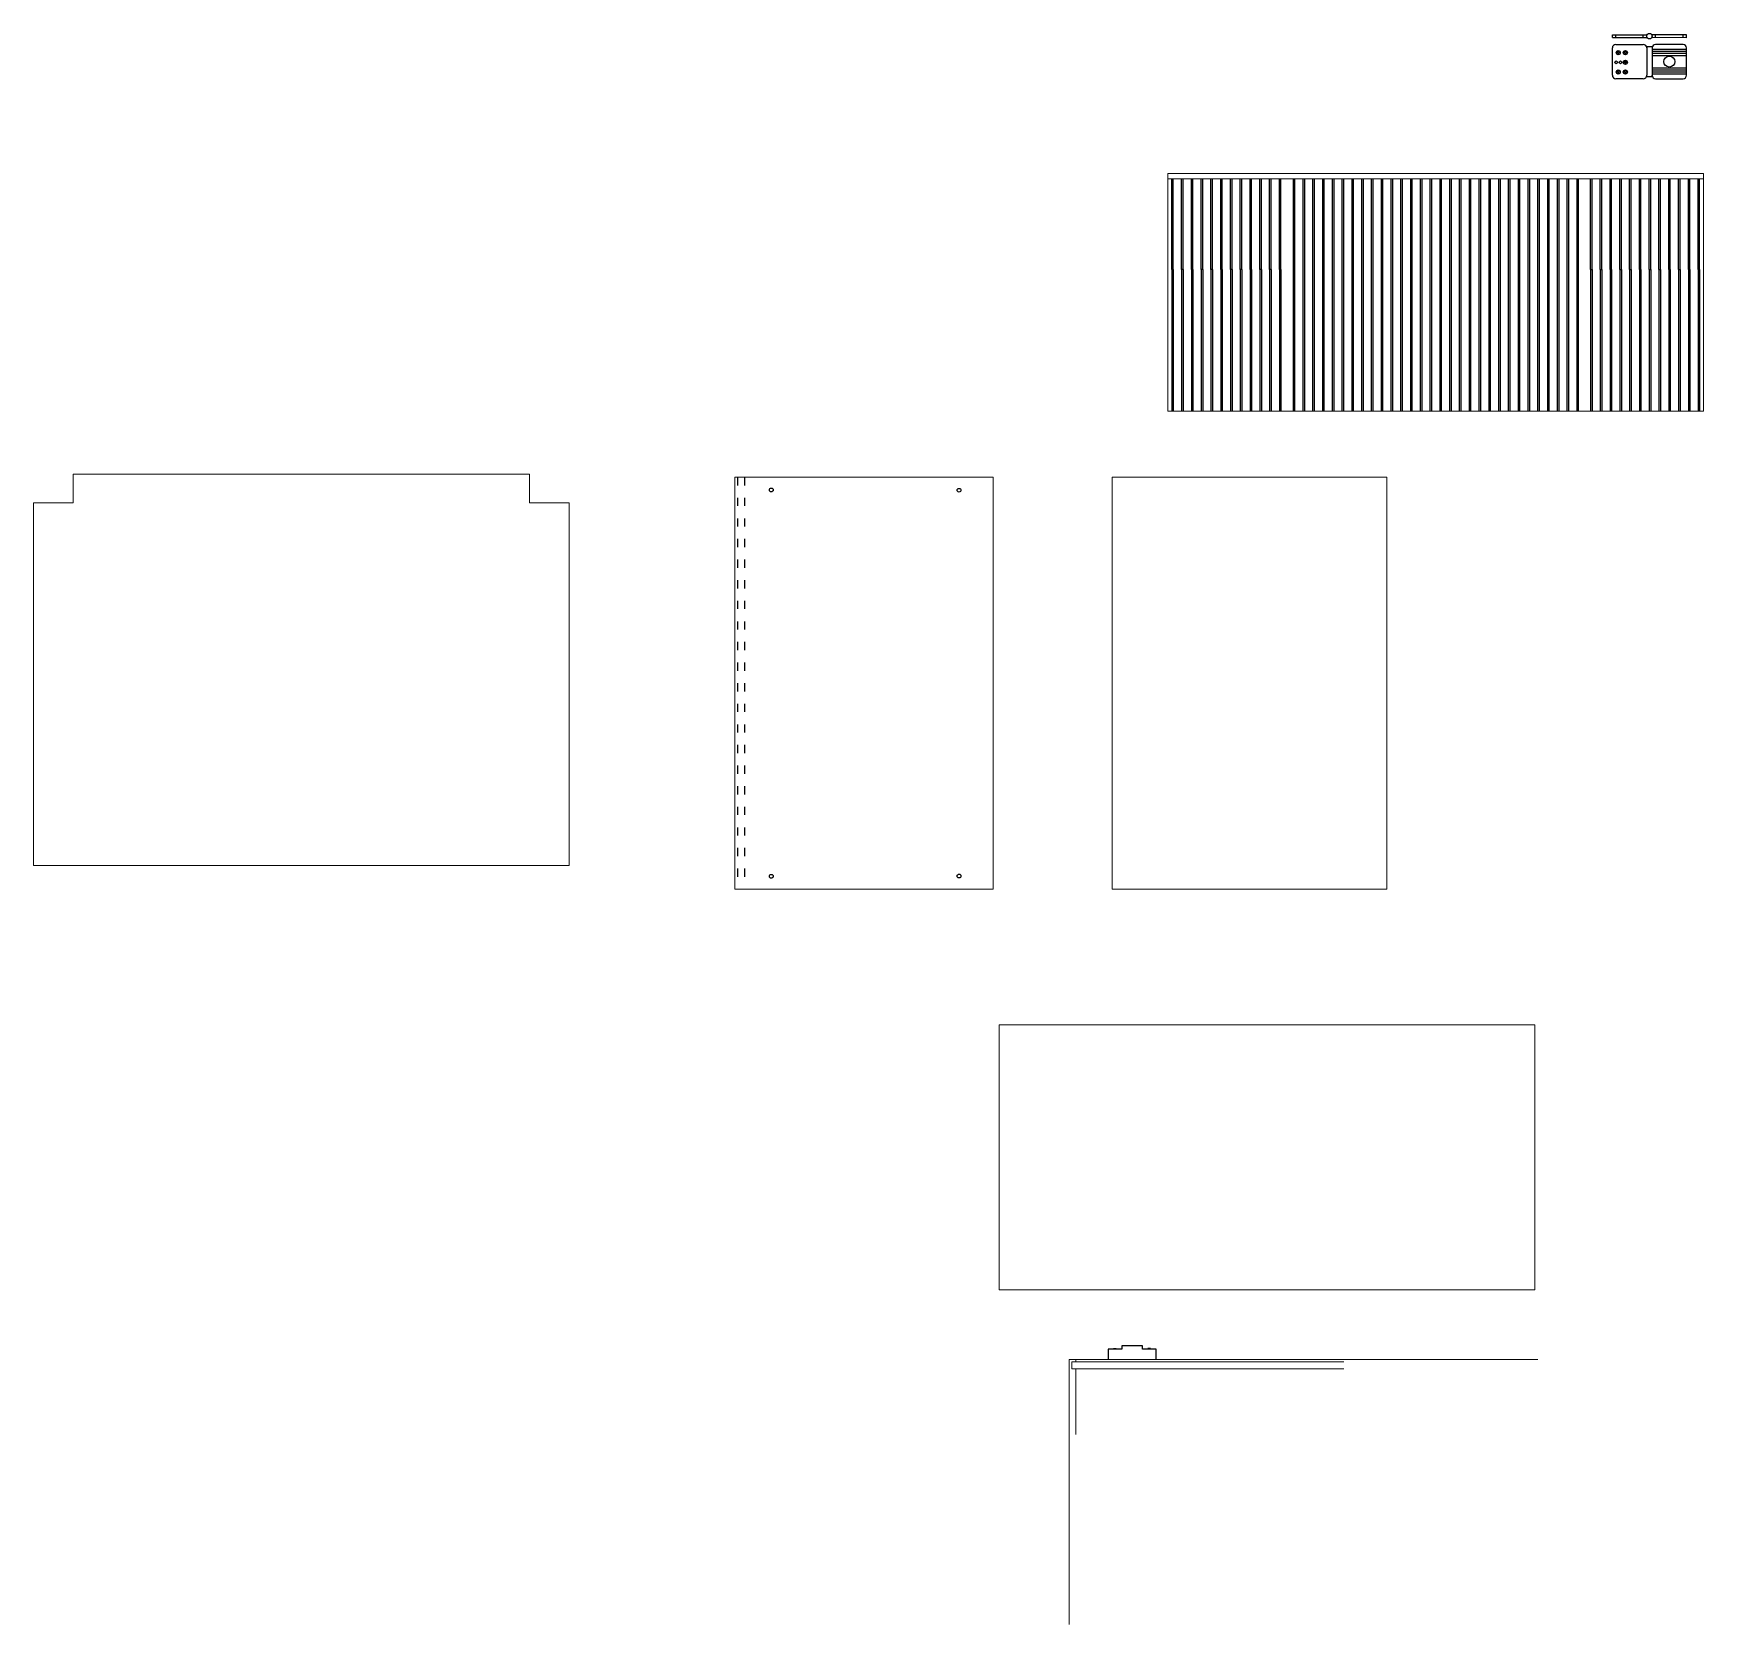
# Model space of a CAD drawing. Header units: millimetres. Extents: x -348 to 174, y -127 to 108.
# Drawn here: x -348.1 to -104.9, y -126.6 to 105.1 of the extents above; entities that cross this region are included whole.
import ezdxf

# ---------------------------------------------------------------- set-up
doc = ezdxf.new("R2010")
doc.units = ezdxf.units.MM
doc.linetypes.add('ACAD_ISO03W100', pattern=[30, 12, -18])
doc.layers.add('A-FURN', color=8, linetype='Continuous', lineweight=18)
doc.layers.add('COSTR', color=9, linetype='Continuous')

msp = doc.modelspace()

# ---------------------------------------------------------------- linework, layer by layer
at = {"layer": 'A-FURN'}
for p, q in [((-182.93, 84.68), (-104.93, 84.68)), ((-182.93, 84.68), (-182.93, 50.08)), ((-104.93, 83.92), (-182.93, 83.92)), ((-104.93, 50.08), (-104.93, 84.68)), ((-182.93, 50.08), (-104.93, 50.08)), ((-342.27, 36.73), (-342.27, 40.92)), ((-342.27, 40.92), (-275.87, 40.92)), ((-275.87, 36.73), (-275.87, 40.92)), ((-208.37, 40.48), (-245.97, 40.48)), ((-245.97, 40.48), (-245.97, -19.52)), ((-208.37, -19.52), (-208.37, 40.48)), ((-191.04, 40.48), (-191.04, -19.52)), ((-191.04, 40.48), (-151.04, 40.48)), ((-151.04, 40.48), (-151.04, -19.52)), ((-348.07, 36.73), (-342.27, 36.73)), ((-348.07, 36.73), (-348.07, -16.08)), ((-270.07, 36.73), (-275.87, 36.73)), ((-270.07, 36.73), (-270.07, -16.08)), ((-348.07, -16.08), (-270.07, -16.08)), ((-245.97, -19.52), (-208.37, -19.52)), ((-191.04, -19.52), (-151.04, -19.52)), ((-207.5, -39.26), (-129.5, -39.26)), ((-207.5, -39.26), (-207.5, -77.86)), ((-129.5, -39.26), (-129.5, -77.86)), ((-207.5, -77.86), (-129.5, -77.86)), ((-197.3, -88.02), (-197.3, -126.62)), ((-197.3, -88.02), (-185.54, -88.02)), ((-196.3, -88.38), (-196.9, -88.38)), ((-196.9, -88.38), (-196.9, -89.38)), ((-196.9, -89.38), (-196.3, -89.38)), ((-196.3, -88.02), (-196.3, -88.38)), ((-196.3, -88.38), (-157.3, -88.38)), ((-196.3, -89.38), (-196.3, -98.95)), ((-196.3, -89.38), (-157.31, -89.38)), ((-185.54, -88.02), (-129.07, -88.02))]:
    msp.add_line(p, q, dxfattribs=at)
at = {"layer": 'COSTR'}
for p, q in [((-118.21, 104.9), (-113.16, 104.9)), ((-118.21, 104.5), (-118.21, 104.9)), ((-117.71, 104.5), (-117.71, 104.9)), ((-113.71, 104.5), (-113.71, 104.9)), ((-113.21, 104.5), (-113.21, 104.9)), ((-107.41, 104.9), (-112.46, 104.9)), ((-112.41, 104.5), (-112.41, 104.9)), ((-111.91, 104.5), (-111.91, 104.9)), ((-107.91, 104.48), (-107.91, 104.9)), ((-107.41, 104.48), (-107.41, 104.9)), ((-118.21, 104.5), (-113.16, 104.5)), ((-118.21, 99), (-118.21, 103)), ((-117.71, 103.5), (-113.71, 103.5)), ((-117.4, 102.33), (-117.37, 102.59)), ((-117.4, 102.24), (-117.37, 101.99)), ((-117.33, 101.99), (-117.3, 102.24)), ((-117.32, 102.59), (-117.3, 102.33)), ((-116.37, 102.33), (-116.34, 102.59)), ((-116.37, 102.24), (-116.34, 101.99)), ((-116.3, 102.59), (-116.27, 102.33)), ((-116.3, 101.99), (-116.27, 102.24)), ((-113.21, 103.18), (-112.41, 103.18)), ((-113.21, 103.18), (-113.21, 103)), ((-113.21, 103), (-113.21, 99)), ((-107.41, 104.48), (-112.46, 104.5)), ((-112.41, 103.18), (-112.41, 103)), ((-112.41, 103), (-112.41, 99)), ((-112.41, 102.8), (-107.41, 102.8)), ((-112.41, 102.5), (-107.41, 102.5)), ((-112.41, 102.2), (-107.41, 102.2)), ((-107.91, 103.5), (-111.91, 103.5)), ((-107.41, 99), (-107.41, 103)), ((-117.4, 99.53), (-117.37, 99.78)), ((-117.32, 99.78), (-117.3, 99.53)), ((-116.37, 100.93), (-116.34, 101.18)), ((-116.37, 100.84), (-116.34, 100.59)), ((-116.37, 99.53), (-116.34, 99.78)), ((-116.3, 101.18), (-116.27, 100.93)), ((-116.3, 100.59), (-116.27, 100.84)), ((-116.3, 99.78), (-116.27, 99.53)), ((-112.41, 101.9), (-107.41, 101.9)), ((-112.41, 100.1), (-107.41, 100.1)), ((-112.41, 99.8), (-107.41, 99.8)), ((-113.71, 98.5), (-117.71, 98.5)), ((-117.4, 99.44), (-117.37, 99.18)), ((-117.33, 99.18), (-117.3, 99.44)), ((-116.37, 99.44), (-116.34, 99.18)), ((-116.3, 99.18), (-116.27, 99.44)), ((-113.21, 98.82), (-113.21, 99)), ((-113.21, 98.82), (-112.41, 98.82)), ((-112.41, 99.5), (-107.41, 99.5)), ((-112.41, 99.2), (-107.41, 99.2)), ((-112.41, 98.82), (-112.41, 99)), ((-111.91, 98.5), (-107.91, 98.5)), ((-182.35, 70.73), (-182.35, 83.92)), ((-182.13, 70.73), (-182.13, 83.92)), ((-180.93, 70.73), (-180.93, 83.92)), ((-180.7, 70.73), (-180.7, 83.92)), ((-179.5, 70.73), (-179.5, 83.92)), ((-179.28, 70.73), (-179.28, 83.92)), ((-178.08, 70.73), (-178.08, 83.92)), ((-177.85, 70.73), (-177.85, 83.92)), ((-176.65, 70.73), (-176.65, 83.92)), ((-176.43, 70.73), (-176.43, 83.92)), ((-175.23, 70.73), (-175.23, 83.92)), ((-175, 70.73), (-175, 83.92)), ((-173.8, 70.73), (-173.8, 83.92)), ((-173.58, 70.73), (-173.58, 83.92)), ((-172.38, 70.73), (-172.38, 83.92)), ((-172.16, 70.73), (-172.16, 83.92)), ((-170.96, 70.73), (-170.96, 83.92)), ((-170.73, 70.73), (-170.73, 83.92)), ((-169.53, 70.73), (-169.53, 83.92)), ((-169.31, 70.73), (-169.31, 83.92)), ((-168.11, 70.73), (-168.11, 83.92)), ((-167.88, 70.73), (-167.88, 83.92)), ((-166.68, 70.73), (-166.68, 83.92)), ((-166.46, 70.73), (-166.46, 83.92)), ((-164.65, 50.08), (-164.65, 83.92)), ((-164.43, 50.08), (-164.43, 83.92)), ((-163.23, 50.08), (-163.23, 83.92)), ((-163, 50.08), (-163, 83.92)), ((-161.8, 50.08), (-161.8, 83.92)), ((-161.58, 50.08), (-161.58, 83.92)), ((-160.38, 50.08), (-160.38, 83.92)), ((-160.15, 50.08), (-160.15, 83.92)), ((-158.95, 50.08), (-158.95, 83.92)), ((-158.73, 50.08), (-158.73, 83.92)), ((-157.53, 50.08), (-157.53, 83.92)), ((-157.31, 50.08), (-157.31, 83.92)), ((-156.11, 50.08), (-156.11, 83.92)), ((-155.88, 50.08), (-155.88, 83.92)), ((-154.68, 50.08), (-154.68, 83.92)), ((-154.46, 50.08), (-154.46, 83.92)), ((-153.26, 50.08), (-153.26, 83.92)), ((-153.03, 50.08), (-153.03, 83.92)), ((-151.83, 50.08), (-151.83, 83.92)), ((-151.61, 50.08), (-151.61, 83.92)), ((-150.41, 50.08), (-150.41, 83.92)), ((-150.18, 50.08), (-150.18, 83.92)), ((-148.98, 50.08), (-148.98, 83.92)), ((-148.76, 50.08), (-148.76, 83.92)), ((-147.56, 50.08), (-147.56, 83.92)), ((-147.33, 50.08), (-147.33, 83.92)), ((-146.13, 50.08), (-146.13, 83.92)), ((-145.91, 50.08), (-145.91, 83.92)), ((-144.71, 50.08), (-144.71, 83.92)), ((-144.49, 50.08), (-144.49, 83.92)), ((-143.29, 50.08), (-143.29, 83.92)), ((-143.06, 50.08), (-143.06, 83.92)), ((-141.86, 50.08), (-141.86, 83.92)), ((-141.64, 50.08), (-141.64, 83.92)), ((-140.44, 50.08), (-140.44, 83.92)), ((-140.21, 50.08), (-140.21, 83.92)), ((-139.01, 50.08), (-139.01, 83.92)), ((-138.79, 50.08), (-138.79, 83.92)), ((-137.59, 50.08), (-137.59, 83.92)), ((-137.36, 50.08), (-137.36, 83.92)), ((-136.16, 50.08), (-136.16, 83.92)), ((-135.94, 50.08), (-135.94, 83.92)), ((-134.74, 50.08), (-134.74, 83.92)), ((-134.51, 50.08), (-134.51, 83.92)), ((-133.31, 50.08), (-133.31, 83.92)), ((-133.09, 50.08), (-133.09, 83.92)), ((-131.89, 50.08), (-131.89, 83.92)), ((-131.67, 50.08), (-131.67, 83.92)), ((-130.47, 50.08), (-130.47, 83.92)), ((-130.24, 50.08), (-130.24, 83.92)), ((-129.04, 50.08), (-129.04, 83.92)), ((-128.82, 50.08), (-128.82, 83.92)), ((-127.62, 50.08), (-127.62, 83.92)), ((-127.39, 50.08), (-127.39, 83.92)), ((-126.19, 50.08), (-126.19, 83.92)), ((-125.97, 50.08), (-125.97, 83.92)), ((-124.77, 50.08), (-124.77, 83.92)), ((-124.54, 50.08), (-124.54, 83.92)), ((-123.34, 50.08), (-123.34, 83.92)), ((-123.12, 50.08), (-123.12, 83.92)), ((-121.4, 70.73), (-121.4, 83.92)), ((-121.17, 70.73), (-121.17, 83.92)), ((-119.97, 70.73), (-119.97, 83.92)), ((-119.75, 70.73), (-119.75, 83.92)), ((-118.55, 70.73), (-118.55, 83.92)), ((-118.33, 70.73), (-118.33, 83.92)), ((-117.13, 70.73), (-117.13, 83.92)), ((-116.9, 70.73), (-116.9, 83.92)), ((-115.7, 70.73), (-115.7, 83.92)), ((-115.48, 70.73), (-115.48, 83.92)), ((-114.28, 70.73), (-114.28, 83.92)), ((-114.05, 70.73), (-114.05, 83.92)), ((-112.85, 70.73), (-112.85, 83.92)), ((-112.63, 70.73), (-112.63, 83.92)), ((-111.43, 70.73), (-111.43, 83.92)), ((-111.2, 70.73), (-111.2, 83.92)), ((-110, 70.73), (-110, 83.92)), ((-109.78, 70.73), (-109.78, 83.92)), ((-108.58, 70.73), (-108.58, 83.92)), ((-108.35, 70.73), (-108.35, 83.92)), ((-107.15, 70.73), (-107.15, 83.92)), ((-106.93, 70.73), (-106.93, 83.92)), ((-105.73, 70.73), (-105.73, 83.92)), ((-105.51, 70.73), (-105.51, 83.92)), ((-182.13, 70.73), (-182.35, 70.73)), ((-182.35, 70.73), (-182.35, 50.08)), ((-182.13, 70.73), (-182.13, 50.08)), ((-180.7, 70.73), (-180.93, 70.73)), ((-180.93, 70.73), (-180.93, 50.08)), ((-180.7, 70.73), (-180.7, 50.08)), ((-179.28, 70.73), (-179.5, 70.73)), ((-179.5, 70.73), (-179.5, 50.08)), ((-179.28, 70.73), (-179.28, 50.08)), ((-177.85, 70.73), (-178.08, 70.73)), ((-178.08, 70.73), (-178.08, 50.08)), ((-177.85, 70.73), (-177.85, 50.08)), ((-176.43, 70.73), (-176.65, 70.73)), ((-176.65, 70.73), (-176.65, 50.08)), ((-176.43, 70.73), (-176.43, 50.08)), ((-175, 70.73), (-175.23, 70.73)), ((-175.23, 70.73), (-175.23, 50.08)), ((-175, 70.73), (-175, 50.08)), ((-173.58, 70.73), (-173.8, 70.73)), ((-173.8, 70.73), (-173.8, 50.08)), ((-173.58, 70.73), (-173.58, 50.08)), ((-172.16, 70.73), (-172.38, 70.73)), ((-172.38, 70.73), (-172.38, 50.08)), ((-172.16, 70.73), (-172.16, 50.08)), ((-170.73, 70.73), (-170.96, 70.73)), ((-170.96, 70.73), (-170.96, 50.08)), ((-170.73, 70.73), (-170.73, 50.08)), ((-169.31, 70.73), (-169.53, 70.73)), ((-169.53, 70.73), (-169.53, 50.08)), ((-169.31, 70.73), (-169.31, 50.08)), ((-167.88, 70.73), (-168.11, 70.73)), ((-168.11, 70.73), (-168.11, 50.08)), ((-167.88, 70.73), (-167.88, 50.08)), ((-166.46, 70.73), (-166.68, 70.73)), ((-166.68, 70.73), (-166.68, 50.08)), ((-166.46, 70.73), (-166.46, 50.08)), ((-121.4, 70.73), (-121.17, 70.73)), ((-121.4, 70.73), (-121.4, 50.08)), ((-121.17, 70.73), (-121.17, 50.08)), ((-119.97, 70.73), (-119.75, 70.73)), ((-119.97, 70.73), (-119.97, 50.08)), ((-119.75, 70.73), (-119.75, 50.08)), ((-118.55, 70.73), (-118.33, 70.73)), ((-118.55, 70.73), (-118.55, 50.08)), ((-118.33, 70.73), (-118.33, 50.08)), ((-117.13, 70.73), (-116.9, 70.73)), ((-117.13, 70.73), (-117.13, 50.08)), ((-116.9, 70.73), (-116.9, 50.08)), ((-115.7, 70.73), (-115.48, 70.73)), ((-115.7, 70.73), (-115.7, 50.08)), ((-115.48, 70.73), (-115.48, 50.08)), ((-114.28, 70.73), (-114.05, 70.73)), ((-114.28, 70.73), (-114.28, 50.08)), ((-114.05, 70.73), (-114.05, 50.08)), ((-112.85, 70.73), (-112.63, 70.73)), ((-112.85, 70.73), (-112.85, 50.08)), ((-112.63, 70.73), (-112.63, 50.08)), ((-111.43, 70.73), (-111.2, 70.73)), ((-111.43, 70.73), (-111.43, 50.08)), ((-111.2, 70.73), (-111.2, 50.08)), ((-110, 70.73), (-109.78, 70.73)), ((-110, 70.73), (-110, 50.08)), ((-109.78, 70.73), (-109.78, 50.08)), ((-108.58, 70.73), (-108.35, 70.73)), ((-108.58, 70.73), (-108.58, 50.08)), ((-108.35, 70.73), (-108.35, 50.08)), ((-107.15, 70.73), (-106.93, 70.73)), ((-107.15, 70.73), (-107.15, 50.08)), ((-106.93, 70.73), (-106.93, 50.08)), ((-105.73, 70.73), (-105.51, 70.73)), ((-105.73, 70.73), (-105.73, 50.08)), ((-105.51, 70.73), (-105.51, 50.08)), ((-189.63, -86.52), (-191.63, -86.52)), ((-191.63, -86.52), (-191.63, -88.02)), ((-190.83, -86.42), (-190.43, -86.42)), ((-190.83, -86.42), (-190.83, -86.52)), ((-190.43, -86.42), (-190.43, -86.52)), ((-186.63, -86.02), (-189.63, -86.02)), ((-189.63, -86.02), (-189.63, -86.52)), ((-186.63, -86.52), (-186.63, -86.02)), ((-184.63, -86.52), (-186.63, -86.52)), ((-185.83, -86.42), (-185.83, -86.52)), ((-185.43, -86.42), (-185.83, -86.42)), ((-185.43, -86.42), (-185.43, -86.52)), ((-184.63, -88.02), (-184.63, -86.52))]:
    msp.add_line(p, q, dxfattribs=at)
at = {"layer": 'COSTR', "lineweight": 5}
for p, q in [((-117.65, 102.31), (-117.4, 102.33)), ((-117.65, 102.27), (-117.4, 102.24)), ((-117.05, 102.31), (-117.3, 102.33)), ((-117.05, 102.27), (-117.3, 102.24)), ((-116.62, 102.31), (-116.37, 102.33)), ((-116.62, 102.27), (-116.37, 102.24)), ((-116.02, 102.31), (-116.27, 102.33)), ((-116.02, 102.27), (-116.27, 102.24)), ((-116.62, 100.91), (-116.37, 100.93)), ((-116.62, 100.86), (-116.37, 100.84)), ((-116.02, 100.91), (-116.27, 100.93)), ((-116.02, 100.86), (-116.27, 100.84)), ((-117.65, 99.51), (-117.4, 99.53)), ((-117.65, 99.46), (-117.4, 99.44)), ((-117.05, 99.51), (-117.3, 99.53)), ((-117.05, 99.46), (-117.3, 99.44)), ((-116.62, 99.51), (-116.37, 99.53)), ((-116.62, 99.46), (-116.37, 99.44)), ((-116.02, 99.51), (-116.27, 99.53)), ((-116.02, 99.46), (-116.27, 99.44))]:
    msp.add_line(p, q, dxfattribs=at)
at = {"layer": 'COSTR', "linetype": 'ACAD_ISO03W100', "ltscale": 0.1}
for p, q in [((-245.57, 40.48), (-245.57, -19.52)), ((-244.57, 40.48), (-244.57, -19.52))]:
    msp.add_line(p, q, dxfattribs=at)
at = {"layer": 'COSTR'}
for centre, radius in [((-112.81, 104.7), 0.4), ((-117.35, 102.29), 0.3), ((-116.32, 102.29), 0.3), ((-117.65, 100.89), 0.2), ((-117.35, 99.48), 0.3), ((-117.02, 100.89), 0.2), ((-116.32, 100.89), 0.3), ((-116.32, 99.48), 0.3), ((-109.91, 101), 0.8), ((-240.65, 38.61), 0.275), ((-213.32, 38.57), 0.275), ((-240.65, -17.65), 0.275), ((-213.32, -17.61), 0.275)]:
    msp.add_circle(centre, radius, dxfattribs=at)
for centre, start, end in [((-117.71, 103), 90, 180), ((-113.71, 103), 0, 90), ((-111.91, 103), 90, 180), ((-107.91, 103), 0, 90), ((-117.71, 99), 180, 270), ((-113.71, 99), 270, 0), ((-111.91, 99), 180, 270), ((-107.91, 99), 270, 0)]:
    msp.add_arc(centre, 0.5, start, end, dxfattribs=at)

doc.saveas('drawing.dxf')
